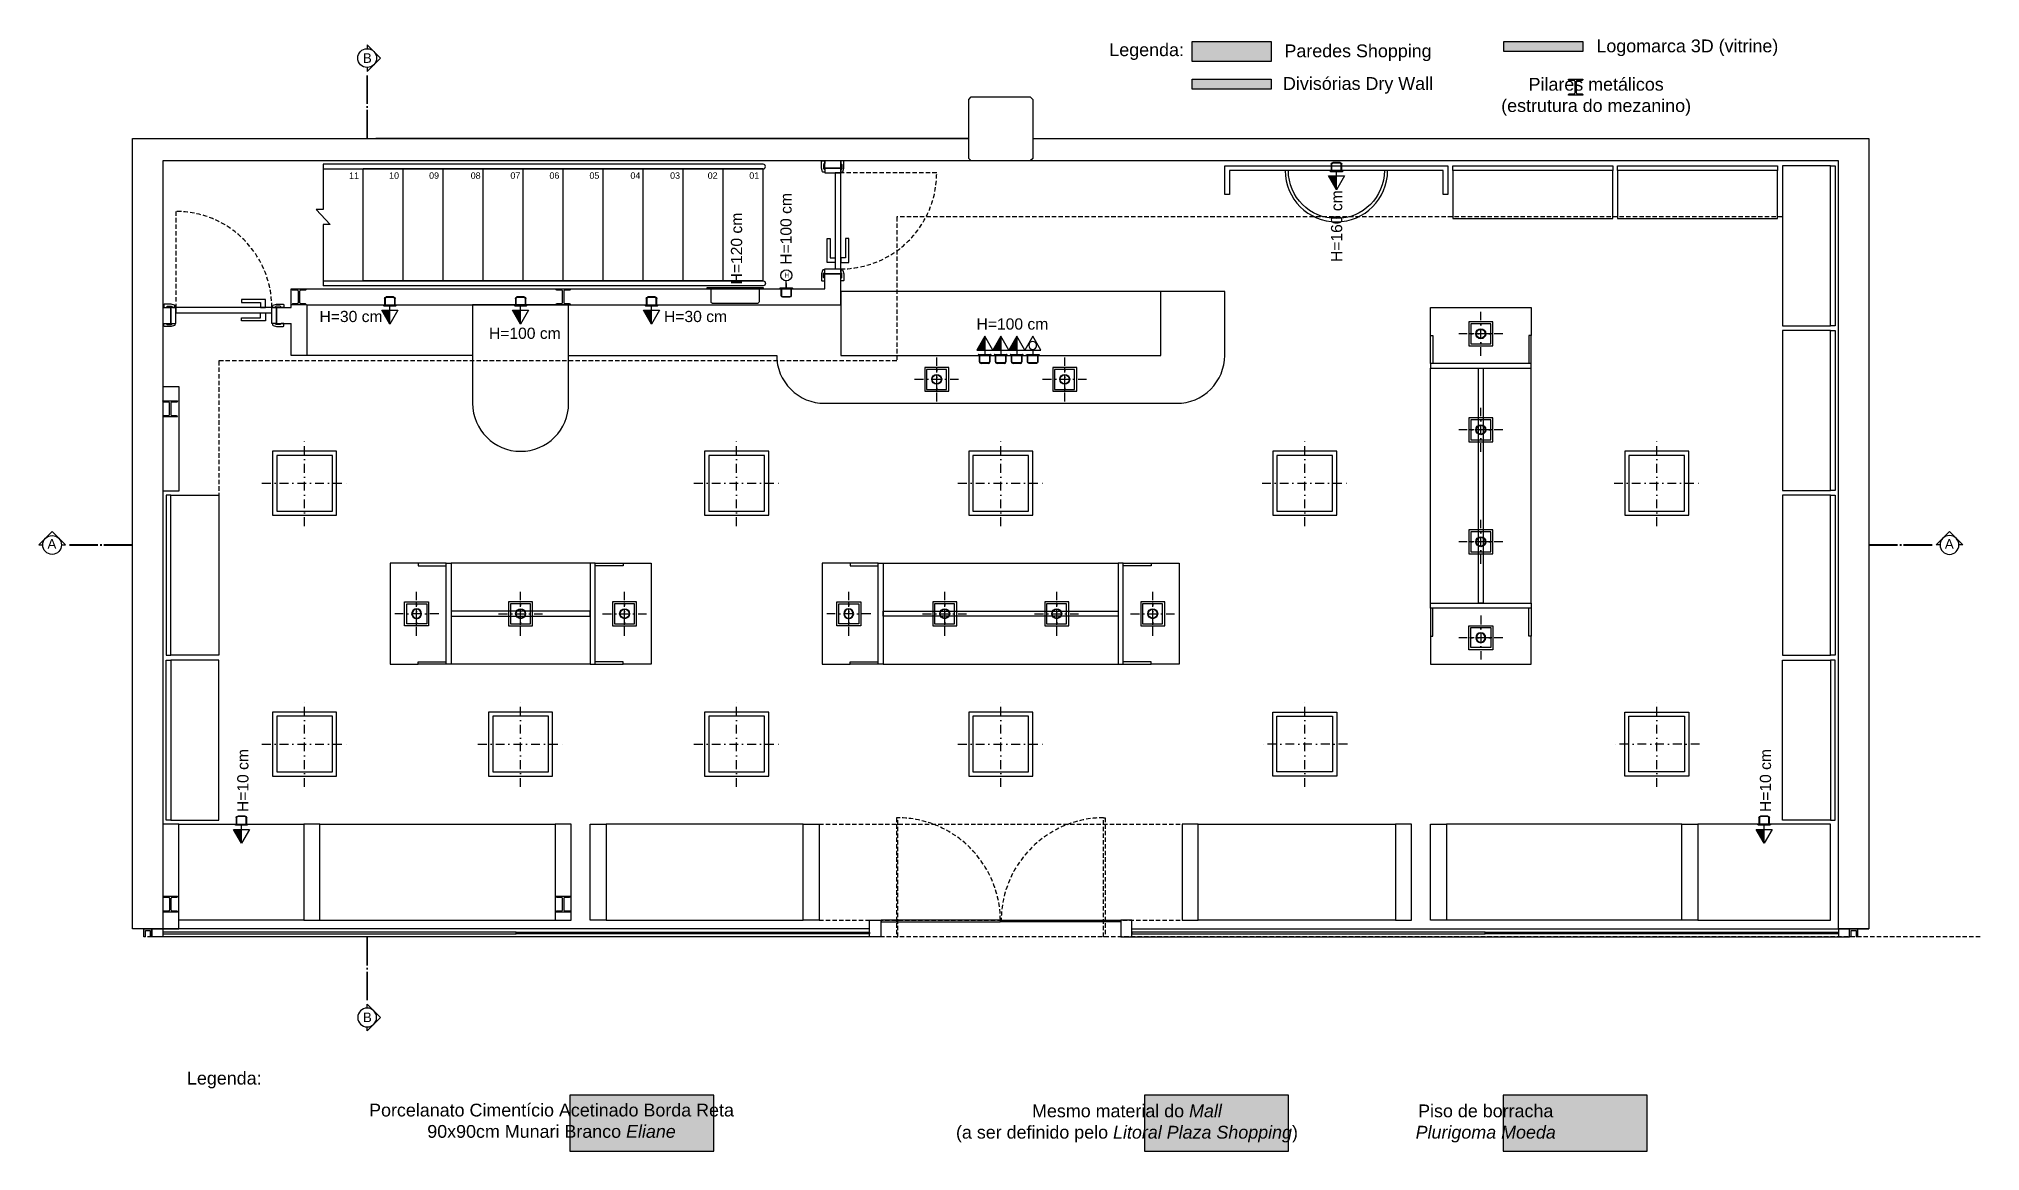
# Model space of a CAD drawing. Extents: x -3511 to 6018, y -1003 to 2837.
# Drawn here: x -789 to 424, y 1030 to 1725 of the extents above; entities that cross this region are included whole.
import ezdxf

# ---------------------------------------------------------------- set-up
doc = ezdxf.new("R2010")
doc.units = 0
doc.header["$LTSCALE"] = 11
doc.header["$MEASUREMENT"] = 0
for name, pattern in [('DASHDOT', [1, 0.5, -0.25, 0, -0.25]), ('DFADashdot', [1.3, 0.7, -0.3, 0, -0.3]), ('HIDDEN', [0.375, 0.25, -0.125])]:
    doc.linetypes.add(name, pattern=pattern)
doc.layers.get('0').update_dxf_attribs({"linetype": 'CONTINUOUS'})
for name, color, linetype in [('CORTES MARCAÇÃO', 2, 'CONTINUOUS'), ('DIVISÓRIAS-GESSO', 4, 'CONTINUOUS'), ('ESCADA', 2, 'CONTINUOUS'), ('ESQUADRIAS', 2, 'CONTINUOUS'), ('FACHADA PRATELEIRAS', 252, 'CONTINUOUS'), ('GÔNDOLAS', 2, 'CONTINUOUS'), ('LEGENDA', 253, 'CONTINUOUS'), ('LEGENDA PISO', 2, 'CONTINUOUS'), ('LIMITE-LOJA', 8, 'HIDDEN'), ('MOBIL', 2, 'CONTINUOUS'), ('PAREDES-SHOPPING', 4, 'CONTINUOUS'), ('PERFIL DIVISÓRIO', 1, 'DFADashdot'), ('PILARES-METÁLICOS', 2, 'CONTINUOUS'), ('PILARES-SHOPPING', 5, 'CONTINUOUS'), ('PORTA', 2, 'CONTINUOUS'), ('PTOS-LUZ', 2, 'CONTINUOUS'), ('TOMADAS_PTOS DE LUZ', 2, 'CONTINUOUS'), ('VITRINES', 2, 'CONTINUOUS')]:
    doc.layers.add(name, color=color, linetype=linetype)
doc.styles.add('ARIAL', font='arial.ttf')

# ---------------------------------------------------------------- blocks, each defined once
blk = doc.blocks.new('DIV')
at = {"layer": 'PERFIL DIVISÓRIO'}
for p, q in [((-0.025, 0), (0.025, 0)), ((-0.025, -0.05), (-0.025, 0)), ((0.025, 0), (0.025, -0.05)), ((-0.015, -0.05), (-0.025, -0.05)), ((-0.015, -0.01), (0.015, -0.01)), ((-0.015, -0.05), (-0.015, -0.01)), ((0.015, -0.01), (0.015, -0.05)), ((0.025, -0.05), (0.015, -0.05))]:
    blk.add_line(p, q, dxfattribs=at)
blk = doc.blocks.new('GÔNDOLA_223')
at = {"color": 1}
for p, q in [((-73.5, 63), (73.5, 63)), ((-73.5, 0), (73.5, 0))]:
    blk.add_line(p, q, dxfattribs=at)
for points in [[(-94, 63), (-111.5, 63), (-111.5, 0), (-94, 0)], [(94, 63), (111.5, 63), (111.5, 0), (94, 0)]]:
    blk.add_lwpolyline(points, dxfattribs=at)
for points in [[(-76.5, 63), (-94, 63), (-94, 61.5), (-76.5, 61.5)], [(76.5, 63), (94, 63), (94, 61.5), (76.5, 61.5)], [(-76.5, 0), (-94, 0), (-94, 1.5), (-76.5, 1.5)], [(76.5, 0), (94, 0), (94, 1.5), (76.5, 1.5)]]:
    blk.add_lwpolyline(points)
for points in [[(-76.5, 0), (-76.5, 63), (-73.5, 63), (-73.5, 0)], [(76.5, 0), (76.5, 63), (73.5, 63), (73.5, 0)], [(73.5, 30), (-73.5, 30), (-73.5, 33), (73.5, 33)]]:
    blk.add_lwpolyline(points, close=True)
blk = doc.blocks.new('GÔNDOLA_163')
at = {"color": 1}
for p, q in [((-43.5, 63), (43.5, 63)), ((-43.5, 0), (43.5, 0))]:
    blk.add_line(p, q, dxfattribs=at)
for points in [[(-64, 63), (-81.5, 63), (-81.5, 0), (-64, 0)], [(64, 63), (81.5, 63), (81.5, 0), (64, 0)]]:
    blk.add_lwpolyline(points, dxfattribs=at)
for points in [[(-46.5, 63), (-64, 63), (-64, 61.5), (-46.5, 61.5)], [(46.5, 63), (64, 63), (64, 61.5), (46.5, 61.5)], [(-46.5, 0), (-64, 0), (-64, 1.5), (-46.5, 1.5)], [(46.5, 0), (64, 0), (64, 1.5), (46.5, 1.5)]]:
    blk.add_lwpolyline(points)
for points in [[(-46.5, 0), (-46.5, 63), (-43.5, 63), (-43.5, 0)], [(46.5, 0), (46.5, 63), (43.5, 63), (43.5, 0)], [(43.5, 30), (-43.5, 30), (-43.5, 33), (43.5, 33)]]:
    blk.add_lwpolyline(points, close=True)
blk = doc.blocks.new('A$C376E0269')
blk.add_lwpolyline([(9.46, 5.54), (11.09, 5.54), (5.54, 0), (0, 5.54), (1.62, 5.54, 1)], format="xyb", close=True)
at = {"const_width": 0.8}
for points in [[(12.69, 5.54), (24.69, 5.54)], [(25.49, 5.54), (26.29, 5.54)], [(39.09, 5.54), (27.09, 5.54)]]:
    blk.add_lwpolyline(points, dxfattribs=at)
at = {"color": 1}
blk.add_arc((5.54, 5.54), 3.92, 0, 180, dxfattribs=at)
blk = doc.blocks.new('TOMADA MEDIA')
blk.add_hatch(color=256).paths.add_polyline_path([(3.3, 5), (12, 0), (3.3, 0)])
at = {"color": 1}
for p, q in [((-5, -2.3), (-5, 2.3)), ((-4.7, -2.3), (-4.7, 2.3)), ((-4, 3.3), (0, 3.3)), ((-4, 3), (0, 3)), ((0, 4), (0.2, 4)), ((0, 4), (0, -4)), ((0.5, 3.7), (0.5, -3.7)), ((0, -3), (-4, -3)), ((0, -3.3), (-4, -3.3)), ((0, -4), (0.2, -4))]:
    blk.add_line(p, q, dxfattribs=at)
blk.add_line((3.3, 0), (0, 0))
blk.add_lwpolyline([(3.3, 5), (3.3, -5), (12, 0)], close=True)
blk.add_lwpolyline([(12, 0), (3.3, 0)])
for centre, radius, start, end in [((-4, 2.3), 1, 90, 180), ((-4, 2.3), 0.667, 90, 180), ((0.2, 3.7), 0.333, 0, 90), ((-4, -2.3), 1, 180, 270), ((-4, -2.3), 0.667, 180, 270), ((0.2, -3.7), 0.333, 270, 0)]:
    blk.add_arc(centre, radius, start, end, dxfattribs=at)
blk = doc.blocks.new('TOMADA AUDIO_VIDEO')
at = {"color": 1}
for p, q in [((-3.3, 4), (-3.3, 0)), ((-3, 4), (-3, 0)), ((2.3, 5), (-2.3, 5)), ((2.3, 4.7), (-2.3, 4.7)), ((3, 0), (3, 4)), ((3.3, 0), (3.3, 4)), ((-4, 0), (-4, -0.2)), ((-4, 0), (4, 0)), ((-3.7, -0.5), (3.7, -0.5)), ((4, 0), (4, -0.2))]:
    blk.add_line(p, q, dxfattribs=at)
blk.add_line((0, -3.3), (0, 0))
blk.add_lwpolyline([(-5, -3.3), (5, -3.3), (0, -12)], close=True)
blk.add_circle((0, -6.2), 2.47, dxfattribs=at)
for centre, radius, start, end in [((-2.3, 4), 1, 90, 180), ((-2.3, 4), 0.667, 90, 180), ((2.3, 4), 1, 0, 90), ((2.3, 4), 0.667, 0, 90), ((-3.7, -0.2), 0.333, 180, 270), ((3.7, -0.2), 0.333, 270, 0)]:
    blk.add_arc(centre, radius, start, end, dxfattribs=at)
blk = doc.blocks.new('INTERRUPTOR SIMPLES')
at = {"color": 1}
for p, q in [((-4, 0), (-4, 0.2)), ((4, 0), (-4, 0)), ((3.7, 0.5), (-3.7, 0.5)), ((-3.3, 0), (-3.3, -4)), ((-3, 0), (-3, -4)), ((3, -4), (3, 0)), ((3.3, -4), (3.3, 0)), ((4, 0), (4, 0.2)), ((-2.3, -4.7), (2.3, -4.7)), ((-2.3, -5), (2.3, -5))]:
    blk.add_line(p, q, dxfattribs=at)
blk.add_line((0, 3.3), (0, 0))
blk.add_lwpolyline([(0, 0), (0, 5.1)])
blk.add_circle((0, 8.5), 3.46)
for centre, radius, start, end in [((-3.7, 0.2), 0.333, 90, 180), ((3.7, 0.2), 0.333, 0, 90), ((-2.3, -4), 1, 180, 270), ((-2.3, -4), 0.667, 180, 270), ((2.3, -4), 1, 270, 0), ((2.3, -4), 0.667, 270, 0)]:
    blk.add_arc(centre, radius, start, end, dxfattribs=at)
blk = doc.blocks.new('PLACA LED 40x40')
at = {"color": 252, "linetype": 'DASHDOT'}
for p, q in [((0, -26.7), (0, 26.7)), ((-26.7, 0), (26.7, 0))]:
    blk.add_line(p, q, dxfattribs=at)
blk.add_lwpolyline([(0, -20), (20, -20), (20, 20), (-20, 20), (-20, -20)], close=True)
at = {"color": 1}
blk.add_lwpolyline([(0, -17.4), (17.4, -17.4), (17.4, 17.4), (-17.4, 17.4), (-17.4, -17.4)], close=True, dxfattribs=at)
blk = doc.blocks.new('EMBUTIDO LED 15 x15')
at = {"color": 252, "linetype": 'DASHDOT'}
for p, q in [((0, -13.8), (0, 13.7)), ((-13.8, 0), (13.7, 0)), ((0, -6.9), (0, 6.9))]:
    blk.add_line(p, q, dxfattribs=at)
at = {"color": 2}
blk.add_lwpolyline([(7.5, -7.5), (7.5, 7.5), (-7.5, 7.5), (-7.5, -7.5)], close=True, dxfattribs=at)
at = {"color": 1}
blk.add_lwpolyline([(-6.3, -6.3), (6.2, -6.3), (6.2, 6.2), (-6.3, 6.2)], close=True, dxfattribs=at)
at = {"color": 2}
for radius in [3.12, 2.75]:
    blk.add_circle((0, 0), radius, dxfattribs=at)

msp = doc.modelspace()

# ---------------------------------------------------------------- hatches: boundary and pattern name
at = {"layer": 'LEGENDA'}
h = msp.add_hatch(color=250, dxfattribs=at)
h.dxf.hatch_style = 1
h.paths.add_polyline_path([(-19.3, 1723.5), (-68.7, 1723.5), (-68.7, 1711), (-19.3, 1711)])
h = msp.add_hatch(color=10, dxfattribs=at)
h.dxf.hatch_style = 1
h.paths.add_polyline_path([(175.5, 1723.5), (126.1, 1723.5), (126.1, 1717.3), (175.5, 1717.3)])
h = msp.add_hatch(color=252, dxfattribs=at)
h.dxf.hatch_style = 1
h.paths.add_polyline_path([(-19.3, 1700), (-68.7, 1700), (-68.7, 1693.8), (-19.3, 1693.8)])
at = {"layer": 'LEGENDA PISO'}
h = msp.add_hatch(color=254, dxfattribs=at)
h.dxf.hatch_style = 1
h.paths.add_polyline_path([(-367.6, 1065), (-457.6, 1065), (-457.6, 1030), (-367.6, 1030)])
h = msp.add_hatch(color=250, dxfattribs=at)
h.dxf.hatch_style = 1
h.paths.add_polyline_path([(-98.5, 1030), (-8.5, 1030), (-8.5, 1065), (-98.5, 1065)])
h = msp.add_hatch(color=252, dxfattribs=at)
h.dxf.hatch_style = 1
h.paths.add_polyline_path([(215.7, 1065), (125.7, 1065), (125.7, 1030), (215.7, 1030)])

# ---------------------------------------------------------------- linework, layer by layer
at = {"layer": 'DIVISÓRIAS-GESSO'}
for p, q in [((-298.3, 1644.4), (-298.3, 1648.9)), ((-288.3, 1644.4), (-288.3, 1648.9)), ((-298.3, 1568.9), (-298.3, 1578.4)), ((-288.3, 1558.9), (-288.3, 1578.4)), ((-631.8, 1568.9), (-298.3, 1568.9)), ((-631.8, 1557.4), (-631.8, 1568.9)), ((-640.8, 1557.4), (-631.8, 1557.4)), ((-621.8, 1527.4), (-621.8, 1558.9)), ((-621.8, 1558.9), (-288.3, 1558.9)), ((-640.8, 1547.4), (-631.8, 1547.4)), ((-631.8, 1527.4), (-631.8, 1547.4))]:
    msp.add_line(p, q, dxfattribs=at)
for points in [[(-298.3, 1644.4), (-288.3, 1644.4)], [(-298.3, 1578.4), (-288.3, 1578.4)], [(-711.8, 1557.4), (-706.8, 1557.4)], [(-706.8, 1547.4), (-706.8, 1557.4)], [(-640.8, 1547.4), (-640.8, 1557.4)], [(-711.8, 1547.4), (-706.8, 1547.4)], [(-621.8, 1527.4), (-631.8, 1527.4)], [(-711.8, 1507.9), (-701.8, 1507.9), (-701.8, 1442.4), (-711.8, 1442.4)], [(-711.8, 1168.9), (-701.8, 1168.9), (-701.8, 1234.4), (-711.8, 1234.4)]]:
    msp.add_lwpolyline(points, dxfattribs=at)
at = {"layer": 'DIVISÓRIAS-GESSO', "color": 1, "linetype": 'HIDDEN'}
msp.add_lwpolyline([(300.2, 1613.9), (-253.3, 1613.9), (-253.3, 1523.9), (-676.8, 1523.9), (-676.8, 1439.9)], dxfattribs=at)
at = {"layer": 'ESCADA', "color": 1}
msp.add_lwpolyline([(-611.8, 1646.9), (-611.8, 1618.5), (-616.1, 1618.5), (-607.4, 1609.2), (-611.8, 1609.2), (-611.8, 1570.9)], dxfattribs=at)
at = {"layer": 'ESCADA'}
for points in [[(-611.8, 1643.9), (-336.8, 1643.9, 1), (-336.8, 1646.9), (-611.8, 1646.9)], [(-611.8, 1573.9), (-336.8, 1573.9, -1), (-336.8, 1570.9), (-611.8, 1570.9)]]:
    msp.add_lwpolyline(points, format="xyb", dxfattribs=at)
for points in [[(-336.8, 1643.9), (-586.8, 1643.9)], [(-586.8, 1573.9), (-586.8, 1643.9)], [(-561.8, 1573.9), (-561.8, 1643.9)], [(-536.8, 1573.9), (-536.8, 1643.9)], [(-511.8, 1573.9), (-511.8, 1643.9)], [(-486.8, 1573.9), (-486.8, 1643.9)], [(-461.8, 1573.9), (-461.8, 1643.9)], [(-436.8, 1573.9), (-436.8, 1643.9)], [(-411.8, 1573.9), (-411.8, 1643.9)], [(-386.8, 1573.9), (-386.8, 1643.9)], [(-361.8, 1573.9), (-361.8, 1643.9)], [(-336.8, 1573.9), (-336.8, 1643.9)], [(-336.8, 1573.9), (-586.8, 1573.9)]]:
    msp.add_lwpolyline(points, dxfattribs=at)
at = {"layer": 'ESQUADRIAS', "color": 2}
for points in [[(-298.3, 1641.9), (-299.1, 1641.9, -0.326152), (-299.6, 1642.2), (-300.2, 1644.3, -0.005559), (-300.3, 1646.4), (-300.3, 1648.4, -0.414214), (-299.8, 1648.9), (-298.3, 1648.9), (-298.3, 1647.4), (-299, 1646.6), (-299, 1644.1), (-298.3, 1643.4)], [(-288.3, 1641.9), (-287.4, 1641.9, 0.326152), (-286.9, 1642.2), (-286.3, 1644.3, 0.005559), (-286.3, 1646.4), (-286.3, 1648.4, 0.414214), (-286.8, 1648.9), (-288.3, 1648.9), (-288.3, 1647.4), (-287.5, 1646.6), (-287.5, 1644.1), (-288.3, 1643.4)], [(-298.3, 1580.9), (-299.1, 1580.9, 0.326152), (-299.6, 1580.5), (-300.2, 1578.4, 0.005559), (-300.3, 1576.3), (-300.3, 1574.4, 0.414214), (-299.8, 1573.9), (-298.3, 1573.9), (-298.3, 1575.4), (-299, 1576.1), (-299, 1578.6), (-298.3, 1579.4)], [(-288.3, 1580.9), (-287.4, 1580.9, -0.326152), (-286.9, 1580.5), (-286.3, 1578.4, -0.005559), (-286.3, 1576.3), (-286.3, 1574.4, -0.414214), (-286.8, 1573.9), (-288.3, 1573.9), (-288.3, 1575.4), (-287.5, 1576.1), (-287.5, 1578.6), (-288.3, 1579.4)], [(-704.3, 1557.4), (-704.3, 1558.2, 0.326152), (-704.6, 1558.7), (-706.7, 1559.3, 0.005559), (-708.8, 1559.4), (-710.8, 1559.4, 0.414214), (-711.3, 1558.9), (-711.3, 1557.4), (-709.8, 1557.4), (-709, 1558.1), (-706.5, 1558.1), (-705.8, 1557.4)], [(-643.3, 1557.4), (-643.3, 1558.2, -0.326152), (-642.9, 1558.7), (-640.8, 1559.3, -0.005559), (-638.7, 1559.4), (-636.8, 1559.4, -0.414214), (-636.3, 1558.9), (-636.3, 1557.4), (-637.8, 1557.4), (-638.5, 1558.1), (-641, 1558.1), (-641.8, 1557.4)], [(-704.3, 1547.4), (-704.3, 1546.5, -0.326152), (-704.6, 1546), (-706.7, 1545.4, -0.005559), (-708.8, 1545.4), (-710.8, 1545.4, -0.414214), (-711.3, 1545.9), (-711.3, 1547.4), (-709.8, 1547.4), (-709, 1546.6), (-706.5, 1546.6), (-705.8, 1547.4)], [(-643.3, 1547.4), (-643.3, 1546.5, 0.326152), (-642.9, 1546), (-640.8, 1545.4, 0.005559), (-638.7, 1545.4), (-636.8, 1545.4, 0.414214), (-636.3, 1545.9), (-636.3, 1547.4), (-637.8, 1547.4), (-638.5, 1546.6), (-641, 1546.6), (-641.8, 1547.4)]]:
    msp.add_lwpolyline(points, format="xyb", close=True, dxfattribs=at)
for points in [[(-288.3, 1644.4), (-298.3, 1644.4), (-298.3, 1641.4), (-288.3, 1641.4)], [(-288.3, 1578.4), (-298.3, 1578.4), (-298.3, 1581.4), (-288.3, 1581.4)], [(-706.8, 1557.4), (-706.8, 1547.4), (-703.8, 1547.4), (-703.8, 1557.4)], [(-640.8, 1557.4), (-640.8, 1547.4), (-643.8, 1547.4), (-643.8, 1557.4)]]:
    msp.add_lwpolyline(points, close=True, dxfattribs=at)
at = {"layer": 'ESQUADRIAS', "color": 252, "linetype": 'HIDDEN'}
for points in [[(-253.5, 1163.9), (-252.5, 1163.9), (-252.5, 1238.4), (-253.5, 1238.4)], [(-123, 1163.9), (-124, 1163.9), (-124, 1238.4), (-123, 1238.4)]]:
    msp.add_lwpolyline(points, close=True, dxfattribs=at)
at = {"layer": 'ESQUADRIAS', "color": 3}
for points in [[(-718.8, 1168.9), (-711.8, 1168.9), (-711.8, 1163.9), (-718.8, 1163.9)], [(-270.3, 1174.4), (-263.3, 1174.4), (-263.3, 1163.9), (-270.3, 1163.9)], [(-106.3, 1174.4), (-113.3, 1174.4), (-113.3, 1163.9), (-106.3, 1163.9)], [(342.2, 1168.9), (335.2, 1168.9), (335.2, 1163.9), (342.2, 1163.9)]]:
    msp.add_lwpolyline(points, close=True, dxfattribs=at)
at = {"layer": 'ESQUADRIAS', "color": 1}
for points in [[(-270.3, 1168.9), (-711.8, 1168.9)], [(-106.3, 1168.9), (335.2, 1168.9)], [(-270.3, 1163.9), (-711.8, 1163.9)], [(-106.3, 1163.9), (335.2, 1163.9)]]:
    msp.add_lwpolyline(points, dxfattribs=at)
at = {"layer": 'ESQUADRIAS'}
for points in [[(-711.8, 1166.9), (-711.8, 1165.9), (-491.1, 1165.9), (-491.1, 1166.9)], [(-270.3, 1166.9), (-270.3, 1165.9), (-490.9, 1165.9), (-490.9, 1166.9)], [(-263, 1174.4), (-263, 1173.4), (-188.5, 1173.4), (-188.5, 1174.4)], [(-113.5, 1174.4), (-113.5, 1173.4), (-188, 1173.4), (-188, 1174.4)], [(-106.3, 1166.9), (-106.3, 1165.9), (114.4, 1165.9), (114.4, 1166.9)], [(335.2, 1166.9), (335.2, 1165.9), (114.6, 1165.9), (114.6, 1166.9)]]:
    msp.add_lwpolyline(points, close=True, dxfattribs=at)
at = {"layer": 'ESQUADRIAS', "color": 1, "linetype": 'HIDDEN'}
for centre in [(-253, 1173.9), (-123.5, 1173.9)]:
    msp.add_circle(centre, 0.25, dxfattribs=at)
at = {"layer": 'ESQUADRIAS', "color": 252, "linetype": 'HIDDEN'}
for centre, start, end in [((-253, 1173.9), 0.4441, 89.5559), ((-123.5, 1173.9), 90.4441, 179.5559)]:
    msp.add_arc(centre, 64.5, start, end, dxfattribs=at)
at = {"layer": 'FACHADA PRATELEIRAS'}
for p in [(354.2, 1648.9), (335.2, 1168.9)]:
    msp.add_line(p, (354.2, 1168.9), dxfattribs=at)
at = {"layer": 'GÔNDOLAS'}
for points in [[(94.2, 1642.9), (94.2, 1645.9), (194.2, 1645.9), (194.2, 1642.9)], [(197.2, 1642.9), (197.2, 1645.9), (297.2, 1645.9), (297.2, 1642.9)], [(330.2, 1645.9), (333.2, 1645.9), (333.2, 1545.9), (330.2, 1545.9)], [(330.2, 1542.9), (333.2, 1542.9), (333.2, 1442.9), (330.2, 1442.9)], [(-706.8, 1439.9), (-709.8, 1439.9), (-709.8, 1339.9), (-706.8, 1339.9)], [(330.2, 1439.9), (333.2, 1439.9), (333.2, 1339.9), (330.2, 1339.9)], [(-706.8, 1236.9), (-709.8, 1236.9), (-709.8, 1336.9), (-706.8, 1336.9)], [(330.2, 1236.9), (333.2, 1236.9), (333.2, 1336.9), (330.2, 1336.9)]]:
    msp.add_lwpolyline(points, close=True, dxfattribs=at)
at = {"layer": 'GÔNDOLAS', "color": 1}
for points in [[(94.2, 1642.9), (94.2, 1612.9), (194.2, 1612.9), (194.2, 1642.9)], [(197.2, 1642.9), (197.2, 1612.9), (297.2, 1612.9), (297.2, 1642.9)], [(330.2, 1645.9), (300.2, 1645.9), (300.2, 1545.9), (330.2, 1545.9)], [(330.2, 1542.9), (300.2, 1542.9), (300.2, 1442.9), (330.2, 1442.9)], [(-706.8, 1439.9), (-676.8, 1439.9), (-676.8, 1339.9), (-706.8, 1339.9)], [(330.2, 1439.9), (300.2, 1439.9), (300.2, 1339.9), (330.2, 1339.9)], [(-706.8, 1236.9), (-676.8, 1236.9), (-676.8, 1336.9), (-706.8, 1336.9)], [(330.2, 1236.9), (300.2, 1236.9), (300.2, 1336.9), (330.2, 1336.9)]]:
    msp.add_lwpolyline(points, dxfattribs=at)
at = {"layer": 'LEGENDA', "color": 4}
msp.add_lwpolyline([(-68.7, 1711), (-68.7, 1723.5), (-19.3, 1723.5), (-19.3, 1711)], close=True, dxfattribs=at)
at = {"layer": 'LEGENDA', "color": 3}
for points in [[(126.1, 1717.3), (126.1, 1723.5), (175.5, 1723.5), (175.5, 1717.3)], [(-68.7, 1693.8), (-68.7, 1700), (-19.3, 1700), (-19.3, 1693.8)]]:
    msp.add_lwpolyline(points, close=True, dxfattribs=at)
at = {"layer": 'LEGENDA', "color": 2, "linetype": 'Continuous'}
msp.add_lwpolyline([(167.2, 1690.8), (169.9, 1690.8, 0.414214), (170.6, 1691.5), (170.6, 1698.5, 0.414214), (169.9, 1699.2), (167.2, 1699.2, -0.414214), (166.5, 1699.9), (166.5, 1700), (175.5, 1700), (175.5, 1699.9, -0.414214), (174.8, 1699.2), (172.1, 1699.2, 0.414214), (171.4, 1698.5), (171.4, 1691.5, 0.414214), (172.1, 1690.8), (174.8, 1690.8, -0.414214), (175.5, 1690.1), (175.5, 1690), (166.5, 1690), (166.5, 1690.1, -0.414214)], format="xyb", close=True, dxfattribs=at)
at = {"layer": 'LEGENDA PISO', "color": 1}
for points in [[(-457.6, 1030), (-367.6, 1030), (-367.6, 1065), (-457.6, 1065)], [(-98.5, 1030), (-8.5, 1030), (-8.5, 1065), (-98.5, 1065)], [(125.7, 1030), (215.7, 1030), (215.7, 1065), (125.7, 1065)]]:
    msp.add_lwpolyline(points, close=True, dxfattribs=at)
at = {"layer": 'LIMITE-LOJA'}
msp.add_line((423.8, 1163.9), (-723.8, 1163.9), dxfattribs=at)
at = {"layer": 'MOBIL'}
for points in [[(-48.3, 1627.9), (-48.3, 1645.9), (91.2, 1645.9), (91.2, 1627.9), (88.2, 1627.9), (88.2, 1642.9), (-45.3, 1642.9), (-45.3, 1627.9)], [(-288.3, 1567.4), (-288.3, 1527.4), (-88.3, 1527.4), (-88.3, 1567.4)]]:
    msp.add_lwpolyline(points, close=True, dxfattribs=at)
at = {"layer": 'MOBIL', "color": 1}
msp.add_lwpolyline([(-8.5, 1642.9), (-10.5, 1642.9, 1), (53.5, 1642.9), (51.5, 1642.9, -1)], format="xyb", close=True, dxfattribs=at)
at = {"layer": 'MOBIL'}
msp.add_lwpolyline([(-458.3, 1527.4), (-328.3, 1527.4, 0.414214), (-298.3, 1497.4), (-78.3, 1497.4, 0.414214), (-48.3, 1527.4), (-48.3, 1567.4), (-88.3, 1567.4)], format="xyb", dxfattribs=at)
msp.add_lwpolyline([(-518.3, 1558.9), (-518.3, 1497.4, 1), (-458.3, 1497.4), (-458.3, 1558.9)], format="xyb", close=True, dxfattribs=at)
msp.add_lwpolyline([(-518.3, 1527.4), (-621.8, 1527.4)], dxfattribs=at)
at = {"layer": 'PAREDES-SHOPPING'}
msp.add_lwpolyline([(-168.3, 1662.9), (354.2, 1662.9), (354.2, 1168.9), (335.2, 1168.9), (335.2, 1648.9), (-711.8, 1648.9), (-711.8, 1168.9), (-730.8, 1168.9), (-730.8, 1662.9), (-208.3, 1662.9), (-578.8, 1662.9)], dxfattribs=at)
at = {"layer": 'PILARES-METÁLICOS', "linetype": 'Continuous'}
for points in [[(-630.6, 1559.7), (-627.9, 1559.7, 0.414214), (-627.2, 1560.4), (-627.2, 1567.4, 0.414214), (-627.9, 1568.1), (-630.6, 1568.1, -0.414214), (-631.3, 1568.8), (-631.3, 1568.9), (-622.3, 1568.9), (-622.3, 1568.8, -0.414214), (-623, 1568.1), (-625.7, 1568.1, 0.414214), (-626.4, 1567.4), (-626.4, 1560.4, 0.414214), (-625.7, 1559.7), (-623, 1559.7, -0.414214), (-622.3, 1559), (-622.3, 1558.9), (-631.3, 1558.9), (-631.3, 1559, -0.414214)], [(-465.5, 1559.7), (-462.8, 1559.7, 0.414214), (-462.1, 1560.4), (-462.1, 1567.4, 0.414214), (-462.8, 1568.1), (-465.5, 1568.1, -0.414214), (-466.2, 1568.8), (-466.2, 1568.9), (-457.2, 1568.9), (-457.2, 1568.8, -0.414214), (-457.9, 1568.1), (-460.6, 1568.1, 0.414214), (-461.3, 1567.4), (-461.3, 1560.4, 0.414214), (-460.6, 1559.7), (-457.9, 1559.7, -0.414214), (-457.2, 1559), (-457.2, 1558.9), (-466.2, 1558.9), (-466.2, 1559, -0.414214)], [(-711.1, 1489.7), (-708.4, 1489.7, 0.414214), (-707.7, 1490.4), (-707.7, 1497.4, 0.414214), (-708.4, 1498.1), (-711.1, 1498.1, -0.414214), (-711.8, 1498.8), (-711.8, 1498.9), (-702.8, 1498.9), (-702.8, 1498.8, -0.414214), (-703.5, 1498.1), (-706.2, 1498.1, 0.414214), (-706.9, 1497.4), (-706.9, 1490.4, 0.414214), (-706.2, 1489.7), (-703.5, 1489.7, -0.414214), (-702.8, 1489), (-702.8, 1488.9), (-711.8, 1488.9), (-711.8, 1489, -0.414214)], [(-711, 1180.2), (-708.3, 1180.2, 0.414214), (-707.6, 1180.9), (-707.6, 1187.9, 0.414214), (-708.3, 1188.6), (-711, 1188.6, -0.414214), (-711.7, 1189.3), (-711.7, 1189.4), (-702.7, 1189.4), (-702.7, 1189.3, -0.414214), (-703.4, 1188.6), (-706.1, 1188.6, 0.414214), (-706.8, 1187.9), (-706.8, 1180.9, 0.414214), (-706.1, 1180.2), (-703.4, 1180.2, -0.414214), (-702.7, 1179.5), (-702.7, 1179.4), (-711.7, 1179.4), (-711.7, 1179.5, -0.414214)], [(-465.5, 1180.2), (-462.8, 1180.2, 0.414214), (-462.1, 1180.9), (-462.1, 1187.9, 0.414214), (-462.8, 1188.6), (-465.5, 1188.6, -0.414214), (-466.2, 1189.3), (-466.2, 1189.4), (-457.2, 1189.4), (-457.2, 1189.3, -0.414214), (-457.9, 1188.6), (-460.6, 1188.6, 0.414214), (-461.3, 1187.9), (-461.3, 1180.9, 0.414214), (-460.6, 1180.2), (-457.9, 1180.2, -0.414214), (-457.2, 1179.5), (-457.2, 1179.4), (-466.2, 1179.4), (-466.2, 1179.5, -0.414214)]]:
    msp.add_lwpolyline(points, format="xyb", close=True, dxfattribs=at)
at = {"layer": 'PILARES-SHOPPING'}
msp.add_lwpolyline([(-208.3, 1687.4), (-206.8, 1688.9), (-169.8, 1688.9), (-168.3, 1687.4), (-168.3, 1650.4), (-169.8, 1648.9), (-206.8, 1648.9), (-208.3, 1650.4)], close=True, dxfattribs=at)
at = {"layer": 'PORTA', "color": 2}
for points in [[(-288.3, 1641.4), (-291.8, 1641.4), (-291.8, 1581.4), (-288.3, 1581.4)], [(-703.8, 1557.4), (-703.8, 1553.9), (-643.8, 1553.9), (-643.8, 1557.4)]]:
    msp.add_lwpolyline(points, close=True, dxfattribs=at)
at = {"layer": 'PORTA', "color": 1, "linetype": 'HIDDEN'}
for points in [[(-288.3, 1581.4, 0.414214), (-228.3, 1641.4), (-288.3, 1641.4)], [(-643.8, 1557.4, 0.414214), (-703.8, 1617.4), (-703.8, 1557.4)]]:
    msp.add_lwpolyline(points, format="xyb", dxfattribs=at)
at = {"layer": 'PORTA', "color": 1}
for points in [[(-291.8, 1588.4), (-291.8, 1585.4), (-296.8, 1585.4), (-296.8, 1600.4), (-294.8, 1600.4), (-294.8, 1588.4)], [(-288.3, 1588.4), (-288.3, 1585.4), (-283.3, 1585.4), (-283.3, 1600.4), (-285.3, 1600.4), (-285.3, 1588.4)], [(-650.8, 1557.4), (-647.8, 1557.4), (-647.8, 1562.4), (-662.8, 1562.4), (-662.8, 1560.4), (-650.8, 1560.4)], [(-650.8, 1553.9), (-647.8, 1553.9), (-647.8, 1548.9), (-662.8, 1548.9), (-662.8, 1550.9), (-650.8, 1550.9)]]:
    msp.add_lwpolyline(points, close=True, dxfattribs=at)
at = {"layer": 'TOMADAS_PTOS DE LUZ'}
msp.add_lwpolyline([(-371.8, 1569.9), (-336.8, 1569.9), (-336.8, 1568.9), (-339.3, 1568.9), (-339.3, 1560.9, -0.414214), (-340.3, 1559.9), (-368.3, 1559.9, -0.414214), (-369.3, 1560.9), (-369.3, 1568.9), (-371.8, 1568.9)], format="xyb", close=True, dxfattribs=at)
at = {"layer": 'VITRINES', "color": 1}
for points in [[(-623.8, 1174.4), (-701.8, 1174.4), (-701.8, 1234.4), (-623.8, 1234.4)], [(-613.8, 1234.4), (-466.7, 1234.4)], [(-311.7, 1234.4), (-434.9, 1234.4)], [(-64.8, 1234.4), (58.4, 1234.4)], [(237.3, 1234.4), (90.2, 1234.4)], [(247.3, 1174.4), (330.2, 1174.4), (330.2, 1234.4), (247.3, 1234.4)], [(-613.8, 1174.4), (-466.7, 1174.4)], [(-434.9, 1174.4), (-311.7, 1174.4)], [(58.4, 1174.4), (-64.8, 1174.4)], [(237.3, 1174.4), (90.2, 1174.4)]]:
    msp.add_lwpolyline(points, dxfattribs=at)
at = {"layer": 'VITRINES', "color": 3}
for points in [[(-623.8, 1174.4), (-613.8, 1174.4), (-613.8, 1234.4), (-623.8, 1234.4)], [(-466.7, 1174.4), (-456.7, 1174.4), (-456.7, 1234.4), (-466.7, 1234.4)], [(-444.9, 1174.4), (-444.9, 1234.4), (-434.9, 1234.4), (-434.9, 1174.4)], [(-311.7, 1174.4), (-311.7, 1234.4), (-301.7, 1234.4), (-301.7, 1174.4)], [(-64.8, 1174.4), (-64.8, 1234.4), (-74.8, 1234.4), (-74.8, 1174.4)], [(68.4, 1174.4), (68.4, 1234.4), (58.4, 1234.4), (58.4, 1174.4)], [(90.2, 1174.4), (80.2, 1174.4), (80.2, 1234.4), (90.2, 1234.4)], [(247.3, 1174.4), (237.3, 1174.4), (237.3, 1234.4), (247.3, 1234.4)]]:
    msp.add_lwpolyline(points, close=True, dxfattribs=at)
at = {"layer": 'VITRINES', "color": 1, "linetype": 'HIDDEN'}
for points in [[(-301.7, 1234.4), (-74.8, 1234.4)], [(-301.7, 1174.4), (-74.8, 1174.4)]]:
    msp.add_lwpolyline(points, dxfattribs=at)

# ---------------------------------------------------------------- block references
at = {"layer": 'CORTES MARCAÇÃO', "yscale": 1.5, "zscale": 1.5}
for p, xscale, rotation in [((-575.9, 1721.5), -1.5, 90), ((-789.4, 1417.2), -1.5, 180), ((412.9, 1417.2), 1.5, 180), ((-575.9, 1105.2), 1.5, 89.99999999999999)]:
    msp.add_blockref('A$C376E0269', p, dxfattribs=dict(at, xscale=xscale, rotation=rotation))
at = {"layer": 'GÔNDOLAS', "rotation": 90}
msp.add_blockref('GÔNDOLA_223', (143.2, 1445.9), dxfattribs=at)
at = {"layer": 'GÔNDOLAS', "xscale": -1}
msp.add_blockref('GÔNDOLA_163', (-488.3, 1334.4), dxfattribs=at)
at = {"layer": 'GÔNDOLAS'}
msp.add_blockref('GÔNDOLA_223', (-188.3, 1334.4), dxfattribs=at)
at = {"layer": 'PERFIL DIVISÓRIO', "xscale": 100, "yscale": 100, "zscale": 100}
for p in [(-721.3, 1168.9), (344.7, 1168.9), (344.7, 1168.9)]:
    msp.add_blockref('DIV', p, dxfattribs=at)
at = {"layer": 'PTOS-LUZ', "rotation": 90}
for p in [(111.7, 1540.9), (111.7, 1480.9), (111.7, 1410.9)]:
    msp.add_blockref('EMBUTIDO LED 15 x15', p, dxfattribs=at)
at = {"layer": 'PTOS-LUZ'}
for name, p in [('EMBUTIDO LED 15 x15', (-228.3, 1512.4)), ('EMBUTIDO LED 15 x15', (-148.3, 1512.4)), ('PLACA LED 40x40', (-623.3, 1447.4)), ('PLACA LED 40x40', (-353.3, 1447.4)), ('PLACA LED 40x40', (-188.3, 1447.4)), ('PLACA LED 40x40', (1.7, 1447.4)), ('PLACA LED 40x40', (221.7, 1447.4)), ('EMBUTIDO LED 15 x15', (-488.3, 1365.9)), ('EMBUTIDO LED 15 x15', (-423.3, 1365.9)), ('EMBUTIDO LED 15 x15', (-223.3, 1365.9)), ('EMBUTIDO LED 15 x15', (-153.3, 1365.9)), ('EMBUTIDO LED 15 x15', (-93.3, 1365.9)), ('PLACA LED 40x40', (-623.3, 1284.4)), ('PLACA LED 40x40', (-488.3, 1284.4)), ('PLACA LED 40x40', (-353.3, 1284.4)), ('PLACA LED 40x40', (-188.3, 1284.4))]:
    msp.add_blockref(name, p, dxfattribs=at)
at = {"layer": 'PTOS-LUZ', "xscale": -1}
for name, p in [('EMBUTIDO LED 15 x15', (-553.3, 1365.9)), ('EMBUTIDO LED 15 x15', (-283.3, 1365.9)), ('PLACA LED 40x40', (1.7, 1284.4)), ('PLACA LED 40x40', (221.7, 1284.4))]:
    msp.add_blockref(name, p, dxfattribs=at)
at = {"layer": 'PTOS-LUZ', "xscale": -1, "rotation": 90}
msp.add_blockref('EMBUTIDO LED 15 x15', (111.7, 1350.9), dxfattribs=at)
at = {"layer": 'TOMADAS_PTOS DE LUZ', "xscale": -1}
for name, p, rotation in [('TOMADA MEDIA', (21.5, 1642.9), 90), ('TOMADA MEDIA', (-570, 1558.9), 90), ('TOMADA MEDIA', (-488.3, 1558.9), 90), ('TOMADA MEDIA', (-406.5, 1558.9), 90), ('TOMADA AUDIO_VIDEO', (-168.3, 1527.4), 180), ('TOMADA MEDIA', (-662.8, 1234.4), 90), ('TOMADA MEDIA', (288.8, 1234.4), 90)]:
    msp.add_blockref(name, p, dxfattribs=dict(at, rotation=rotation))
at = {"layer": 'TOMADAS_PTOS DE LUZ'}
msp.add_blockref('INTERRUPTOR SIMPLES', (-322.3, 1568.9), dxfattribs=at)
at = {"layer": 'TOMADAS_PTOS DE LUZ', "rotation": 89.99999999999999}
for p in [(-198.3, 1527.4), (-188.3, 1527.4), (-178.3, 1527.4)]:
    msp.add_blockref('TOMADA MEDIA', p, dxfattribs=at)

# ---------------------------------------------------------------- texts
at = {"layer": 'CORTES MARCAÇÃO', "char_height": 6, "attachment_point": 8}
for insert in [(-584.1, 1710.2), (-584.1, 1110.6)]:
    msp.add_mtext('{\\fArial|b0|i0|c0|p34;B}', dxfattribs=dict(at, insert=insert))
at = {"layer": 'CORTES MARCAÇÃO', "extrusion": (0, 0, -1), "char_height": 6, "attachment_point": 8, "text_direction": (-1, 0, 0)}
for insert in [(-781.2, 1406.5), (404.5, 1406.5)]:
    msp.add_mtext('\\fArial|b0|i0|c0|p34;A', dxfattribs=dict(at, insert=insert))
at = {"layer": 'ESCADA', "char_height": 4, "attachment_point": 8}
for s, insert in [('{\\fArial|b0|i0|c0|p34;11}', (-592.4, 1637.7)), ('{\\fArial|b0|i0|c0|p34;10}', (-567.4, 1637.7)), ('{\\fArial|b0|i0|c0|p34;09}', (-542.4, 1637.7)), ('{\\fArial|b0|i0|c0|p34;08}', (-516.4, 1637.7)), ('{\\fArial|b0|i0|c0|p34;07}', (-491.6, 1637.7)), ('{\\fArial|b0|i0|c0|p34;06}', (-467.2, 1637.7)), ('{\\fArial|b0|i0|c0|p34;05}', (-442.2, 1637.7)), ('{\\fArial|b0|i0|c0|p34;04}', (-416.6, 1637.7)), ('{\\fArial|b0|i0|c0|p34;03}', (-391.8, 1637.7)), ('{\\fArial|b0|i0|c0|p34;02}', (-368.3, 1637.7)), ('\\fArial|b0|i0|c0|p34;01', (-342.3, 1637.7))]:
    msp.add_mtext(s, dxfattribs=dict(at, insert=insert))
at = {"layer": 'LEGENDA', "color": 2, "char_height": 5, "attachment_point": 8, "style": 'ARIAL'}
for s, insert in [('{\\H1.6x;Legenda:}', (-97.1, 1712)), ('{\\H1.6x;Logomarca 3D (vitrine)}', (240.8, 1714.4)), ('{\\H1.6x;Paredes Shopping}', (35, 1711.3)), ('{\\H1.6x;Divisórias Dry Wall}', (35, 1690.9)), ('{\\H1.6x;Pilares metálicos\\P(estrutura do mezanino)}', (183.8, 1677.1))]:
    msp.add_mtext(s, dxfattribs=dict(at, insert=insert))
at = {"layer": 'LEGENDA PISO', "color": 2, "char_height": 5, "attachment_point": 8, "style": 'ARIAL'}
for s, insert in [('{\\H1.6x;Legenda:}', (-673.5, 1069.2)), ('{\\H1.6x;Porcelanato Cimentício Acetinado Borda Reta \\P90x90cm Munari Branco \\fArial|b0|i1|c0|p34;Eliane}', (-469, 1038.2)), ('{\\H1.6x;Mesmo material do \\fArial|b0|i1|c0|p34;Mall\\fArial|b0|i0|c0|p34; \\P(a ser definido pelo \\fArial|b0|i1|c0|p34;Litoral Plaza Shopping\\fArial|b0|i0|c0|p34;) }', (-109.4, 1035.4)), ('{\\H1.6x;Piso de borracha\\P\\fArial|b0|i1|c0|p34;Plurigoma Moeda}', (114.8, 1035.4))]:
    msp.add_mtext(s, dxfattribs=dict(at, insert=insert))
at = {"layer": 'TOMADAS_PTOS DE LUZ', "char_height": 7, "attachment_point": 1, "rotation": 90, "style": 'ARIAL'}
for s, insert in [('H=100 cm', (-326, 1584)), ('H=160 cm', (18.1, 1585.7)), ('H=120 cm', (-356.9, 1571.7)), ('H=10 cm', (-665.4, 1241.9)), ('H=10 cm', (286.1, 1241.9))]:
    msp.add_mtext(s, dxfattribs=dict(at, insert=insert))
at = {"layer": 'TOMADAS_PTOS DE LUZ', "attachment_point": 1, "style": 'ARIAL'}
for s, insert, char_height in [('H', (-323.4, 1579), 3), ('H=30 cm', (-614, 1555.2), 7), ('H=30 cm', (-398.7, 1555.2), 7), ('H=100 cm', (-508.1, 1544.7), 7), ('H=100 cm', (-203.4, 1550.5), 7)]:
    msp.add_mtext(s, dxfattribs=dict(at, insert=insert, char_height=char_height))

doc.saveas('drawing.dxf')
